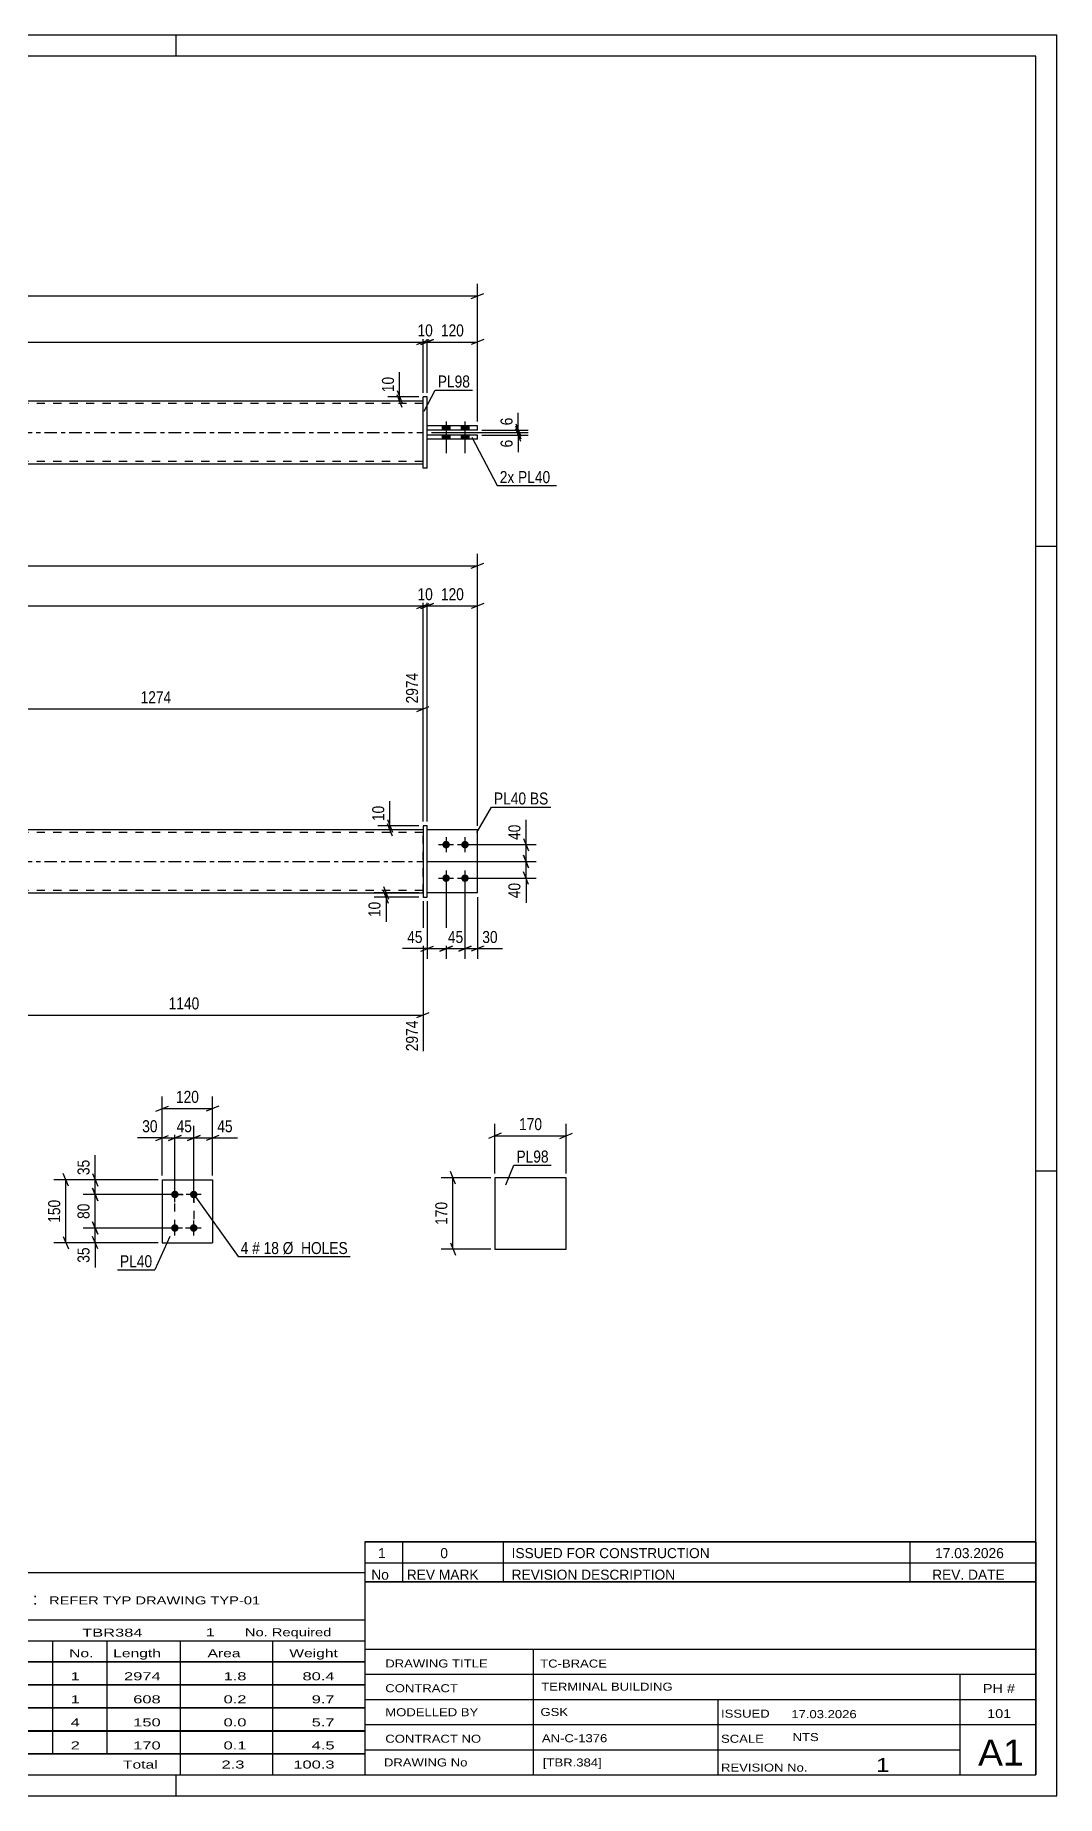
# Model space of a CAD drawing. Header units: millimetres. Extents: x 0 to 594, y 0 to 420.
# Drawn here: x 350.4 to 594, y 0 to 420 of the extents above; entities that cross this region are included whole.
import ezdxf

# ---------------------------------------------------------------- set-up
doc = ezdxf.new("R2010")
doc.units = ezdxf.units.MM
doc.linetypes.add('DXK_LINE_DOT2', pattern=[3.9198, 1.9599, -1.9599])
doc.linetypes.add('DXK_LINE_DOT3', pattern=[5.9187, 2.979, -0.9799, 0.9799, -0.9799])
doc.styles.add('Arial Narrow', font='ARIALN.TTF', dxfattribs={"height": 0.2})

# ---------------------------------------------------------------- blocks, each defined once
blk = doc.blocks.new('Unknown-580570776-1132')
at = {"color": 5, "linetype": 'Continuous'}
for p, q in [((594, 420), (0, 420)), ((384, 415), (384, 420)), ((594, 0), (594, 420)), ((589, 415), (5, 415)), ((589, 5), (589, 415)), ((594, 298), (589, 298)), ((594, 149), (589, 149)), ((5, 5), (589, 5)), ((384, 0), (384, 5)), ((0, 0), (594, 0))]:
    blk.add_line(p, q, dxfattribs=at)
blk = doc.blocks.new('Bolt-580570776-2153 - 2119')
at = {"linetype": 'Continuous'}
for points in [[(383.7, 142.55, -1), (383.7, 144.35, -1)], [(388.2, 142.55, -1), (388.2, 144.35, -1)], [(383.7, 134.55, -1), (383.7, 136.35, -1)], [(388.2, 134.55, -1), (388.2, 136.35, -1)]]:
    blk.add_hatch(color=1, dxfattribs=at).paths.add_polyline_path(points)
at = {"color": 1, "linetype": 'Continuous'}
for p, q in [((385.5, 143.45), (381.9, 143.45)), ((383.7, 141.65), (383.7, 145.25)), ((390, 143.45), (386.4, 143.45)), ((388.2, 141.65), (388.2, 145.25)), ((385.5, 135.45), (381.9, 135.45)), ((383.7, 133.65), (383.7, 137.25)), ((390, 135.45), (386.4, 135.45)), ((388.2, 133.65), (388.2, 137.25))]:
    blk.add_line(p, q, dxfattribs=at)
blk = doc.blocks.new('Part-580570776-2158 - 2119')
at = {"color": 2, "linetype": 'Continuous'}
for p, q in [((380.7, 146.95), (380.7, 131.95)), ((380.7, 146.95), (392.7, 146.95)), ((392.7, 146.95), (392.7, 131.95)), ((380.7, 131.95), (392.7, 131.95))]:
    blk.add_line(p, q, dxfattribs=at)
blk = doc.blocks.new('Bolt-580570776-1685 - 1679')
at = {"linetype": 'Continuous'}
for points in [[(448.38, 227.8, -1), (448.38, 226, -1)], [(452.88, 227.8, -1), (452.88, 226, -1)], [(448.38, 219.8, -1), (448.38, 218, -1)], [(452.88, 219.8, -1), (452.88, 218, -1)]]:
    blk.add_hatch(color=1, dxfattribs=at).paths.add_polyline_path(points)
at = {"color": 1, "linetype": 'Continuous'}
for p, q in [((446.58, 226.9), (450.18, 226.9)), ((448.38, 228.7), (448.38, 225.1)), ((451.08, 226.9), (454.68, 226.9)), ((452.88, 228.7), (452.88, 225.1)), ((446.58, 218.9), (450.18, 218.9)), ((448.38, 220.7), (448.38, 217.1)), ((451.08, 218.9), (454.68, 218.9)), ((452.88, 220.7), (452.88, 217.1))]:
    blk.add_line(p, q, dxfattribs=at)
blk = doc.blocks.new('Part-580570776-1706 - 1679')
at = {"color": 2, "linetype": 'Continuous'}
for p, q in [((443.88, 231.4), (442.88, 231.4)), ((442.88, 231.4), (442.88, 214.4)), ((443.88, 214.4), (443.88, 231.4)), ((442.88, 214.4), (443.88, 214.4))]:
    blk.add_line(p, q, dxfattribs=at)
blk = doc.blocks.new('Part-580570776-1711 - 1679')
at = {"color": 7, "linetype": 'DXK_LINE_DOT2'}
for p, q in [((455.88, 230.4), (443.88, 230.4)), ((443.88, 215.4), (443.88, 230.4)), ((455.88, 215.4), (455.88, 230.4)), ((455.88, 215.4), (443.88, 215.4))]:
    blk.add_line(p, q, dxfattribs=at)
blk = doc.blocks.new('Part-580570776-1716 - 1679')
at = {"color": 2, "linetype": 'Continuous'}
for p, q in [((455.88, 230.4), (443.88, 230.4)), ((455.88, 215.4), (455.88, 230.4)), ((455.88, 215.4), (443.88, 215.4))]:
    blk.add_line(p, q, dxfattribs=at)
at = {"color": 7, "linetype": 'DXK_LINE_DOT2'}
blk.add_line((443.88, 215.4), (443.88, 230.4), dxfattribs=at)
blk = doc.blocks.new('Part-580570776-1721 - 1679')
at = {"linetype": 'Continuous'}
blk.add_hatch(color=2, dxfattribs=at).paths.add_polyline_path([(175.45, 215.4), (174.65, 216.8), (176.25, 216.8)])
at = {"color": 2, "linetype": 'Continuous'}
for p, q in [((442.88, 230.4), (145.45, 230.4)), ((145.45, 215.4), (442.88, 215.4)), ((175.45, 215.4), (174.65, 216.8)), ((174.65, 216.8), (176.25, 216.8)), ((176.25, 216.8), (175.45, 215.4))]:
    blk.add_line(p, q, dxfattribs=at)
at = {"color": 7, "linetype": 'DXK_LINE_DOT2'}
for p, q in [((145.45, 230.4), (145.45, 215.4)), ((442.88, 229.8), (145.45, 229.8)), ((292.61, 230.4), (292.61, 229.8)), ((316.13, 230.4), (316.13, 229.8)), ((442.88, 215.4), (442.88, 230.4)), ((442.88, 216), (145.45, 216)), ((305.46, 215.4), (305.46, 216)), ((328.97, 215.4), (328.97, 216))]:
    blk.add_line(p, q, dxfattribs=at)
at = {"color": 7, "linetype": 'DXK_LINE_DOT3'}
blk.add_line((145.45, 222.9), (442.88, 222.9), dxfattribs=at)
at = {"color": 2, "linetype": 'Continuous'}
blk.add_circle((175.45, 216.3), 1, dxfattribs=at)
blk = doc.blocks.new('Part-580570776-1463 - 1369')
at = {"linetype": 'Continuous'}
blk.add_hatch(color=2, dxfattribs=at).paths.add_polyline_path([(175.45, 325.21), (174.65, 326.61), (176.25, 326.61)])
at = {"color": 2, "linetype": 'Continuous'}
for p, q in [((442.88, 332.71), (145.45, 332.71)), ((175.45, 325.21), (174.65, 326.61)), ((174.65, 326.61), (176.25, 326.61)), ((176.25, 326.61), (175.45, 325.21)), ((292.61, 325.81), (292.61, 325.91)), ((292.61, 325.91), (316.13, 325.91)), ((292.61, 324.51), (292.61, 324.61)), ((316.13, 324.51), (292.61, 324.51)), ((305.46, 325.81), (305.46, 325.91)), ((305.46, 324.51), (305.46, 324.61)), ((316.13, 325.91), (316.13, 324.51)), ((145.45, 317.71), (442.88, 317.71))]:
    blk.add_line(p, q, dxfattribs=at)
at = {"color": 7, "linetype": 'DXK_LINE_DOT2'}
for p, q in [((145.45, 332.71), (145.45, 317.71)), ((442.88, 332.11), (145.45, 332.11)), ((442.88, 317.71), (442.88, 332.71)), ((292.61, 325.91), (292.61, 324.61)), ((305.46, 325.91), (305.46, 324.61)), ((316.13, 325.91), (328.97, 325.91)), ((328.97, 324.51), (316.13, 324.51)), ((328.97, 325.91), (328.97, 324.51)), ((442.88, 318.31), (145.45, 318.31))]:
    blk.add_line(p, q, dxfattribs=at)
at = {"color": 7, "linetype": 'DXK_LINE_DOT3'}
blk.add_line((145.45, 325.21), (442.88, 325.21), dxfattribs=at)
at = {"color": 2, "linetype": 'Continuous'}
blk.add_circle((175.45, 326.11), 1, dxfattribs=at)
blk = doc.blocks.new('Bolt-580570776-1373 - 1369')
at = {"linetype": 'Continuous'}
for points in [[(449.28, 326.81), (447.48, 326.81), (447.48, 325.81), (449.28, 325.81)], [(449.28, 326.81), (447.48, 326.81), (447.48, 325.81), (449.28, 325.81)], [(449.28, 324.61), (447.48, 324.61), (447.48, 323.61), (449.28, 323.61)], [(449.28, 324.61), (447.48, 324.61), (447.48, 323.61), (449.28, 323.61)], [(453.78, 326.81), (451.98, 326.81), (451.98, 325.81), (453.78, 325.81)], [(453.78, 326.81), (451.98, 326.81), (451.98, 325.81), (453.78, 325.81)], [(453.78, 324.61), (451.98, 324.61), (451.98, 323.61), (453.78, 323.61)], [(453.78, 324.61), (451.98, 324.61), (451.98, 323.61), (453.78, 323.61)]]:
    blk.add_hatch(color=1, dxfattribs=at).paths.add_polyline_path(points)
at = {"color": 1, "linetype": 'Continuous'}
for p, q in [((448.38, 327.81), (448.38, 320.31)), ((448.38, 327.81), (448.38, 320.31)), ((452.88, 327.81), (452.88, 320.31)), ((452.88, 327.81), (452.88, 320.31)), ((447.48, 326.81), (447.48, 325.81)), ((447.48, 326.81), (447.48, 325.81)), ((447.48, 324.61), (447.48, 323.61)), ((447.48, 324.61), (447.48, 323.61)), ((449.28, 326.81), (449.28, 325.81)), ((449.28, 326.81), (449.28, 325.81)), ((449.28, 324.61), (449.28, 323.61)), ((449.28, 324.61), (449.28, 323.61)), ((451.98, 326.81), (451.98, 325.81)), ((451.98, 326.81), (451.98, 325.81)), ((451.98, 324.61), (451.98, 323.61)), ((451.98, 324.61), (451.98, 323.61)), ((453.78, 326.81), (453.78, 325.81)), ((453.78, 326.81), (453.78, 325.81)), ((453.78, 324.61), (453.78, 323.61)), ((453.78, 324.61), (453.78, 323.61))]:
    blk.add_line(p, q, dxfattribs=at)
blk = doc.blocks.new('Part-580570776-1435 - 1369')
at = {"color": 2, "linetype": 'Continuous'}
for p, q in [((443.88, 333.71), (442.88, 333.71)), ((442.88, 316.71), (442.88, 333.71)), ((443.88, 316.71), (443.88, 333.71)), ((443.88, 316.71), (442.88, 316.71))]:
    blk.add_line(p, q, dxfattribs=at)
blk = doc.blocks.new('Part-580570776-1468 - 1369')
at = {"color": 2, "linetype": 'Continuous'}
for p, q in [((455.88, 324.61), (443.88, 324.61)), ((455.88, 323.61), (443.88, 323.61)), ((455.88, 323.61), (455.88, 324.61))]:
    blk.add_line(p, q, dxfattribs=at)
at = {"color": 7, "linetype": 'DXK_LINE_DOT2'}
blk.add_line((443.88, 323.61), (443.88, 324.61), dxfattribs=at)
blk = doc.blocks.new('Part-580570776-1473 - 1369')
at = {"color": 2, "linetype": 'Continuous'}
for p, q in [((455.88, 326.81), (443.88, 326.81)), ((455.88, 325.81), (443.88, 325.81)), ((455.88, 325.81), (455.88, 326.81))]:
    blk.add_line(p, q, dxfattribs=at)
at = {"color": 7, "linetype": 'DXK_LINE_DOT2'}
blk.add_line((443.88, 325.81), (443.88, 326.81), dxfattribs=at)
blk = doc.blocks.new('Part-580570776-2338 - 2332')
at = {"color": 2, "linetype": 'Continuous'}
for p, q in [((477.02, 147.44), (460.02, 147.44)), ((460.02, 147.44), (460.02, 130.44)), ((477.02, 130.44), (477.02, 147.44)), ((460.02, 130.44), (477.02, 130.44))]:
    blk.add_line(p, q, dxfattribs=at)
blk = doc.blocks.new('Rectangle-580570776-2318 - 2119')
at = {"color": 1, "linetype": 'DXK_LINE_DOT2'}
blk.add_lwpolyline([(383.7, 143.45), (388.2, 143.45), (388.2, 135.45), (383.7, 135.45), (383.7, 143.45)], close=True, dxfattribs=at)
blk = doc.blocks.new('StraightDimension-580570776-2235 - 2119')
at = {"color": 7, "linetype": 'Continuous'}
for p, q in [((382.7, 135.45), (361.85, 135.45)), ((364.1, 136.95), (365.3, 133.95)), ((364.7, 131.95), (364.7, 135.45)), ((379.7, 131.95), (361.85, 131.95)), ((365.3, 130.45), (364.1, 133.45))]:
    blk.add_line(p, q, dxfattribs=at)
at = {"color": 0}
blk.add_wipeout([(363.95, 131.42), (359.75, 131.42), (359.75, 126.56), (363.95, 126.56)], dxfattribs=at)
at = {"color": 7, "linetype": 'Continuous'}
blk.add_line((364.7, 131.95), (364.7, 126.04), dxfattribs=at)
blk.add_line((364.7, 131.95), (364.7, 126.04), dxfattribs=at)
at = {"color": 3, "style": 'Arial Narrow'}
blk.add_text('35', height=2.863, rotation=90.0002, dxfattribs=at).set_placement((363.35, 127.16))
blk = doc.blocks.new('StraightDimension-580570776-2245 - 2119')
at = {"color": 7, "linetype": 'Continuous'}
for p, q in [((382.7, 143.45), (361.85, 143.45)), ((364.1, 144.95), (365.3, 141.95)), ((364.7, 135.45), (364.7, 143.45)), ((382.7, 135.45), (361.85, 135.45)), ((365.3, 133.95), (364.1, 136.95))]:
    blk.add_line(p, q, dxfattribs=at)
at = {"color": 0}
blk.add_wipeout([(363.95, 141.87), (359.75, 141.87), (359.75, 137.02), (363.95, 137.02)], dxfattribs=at)
at = {"color": 3, "style": 'Arial Narrow'}
blk.add_text('80', height=2.863, rotation=90.0002, dxfattribs=at).set_placement((363.35, 137.62))
blk = doc.blocks.new('StraightDimension-580570776-2277 - 2119')
at = {"color": 7, "linetype": 'Continuous'}
for p, q in [((380.7, 147.95), (380.7, 159.8)), ((383.7, 144.45), (383.7, 159.8)), ((379.2, 156.35), (382.2, 157.55)), ((380.7, 156.95), (383.7, 156.95)), ((385.2, 157.55), (382.2, 156.35))]:
    blk.add_line(p, q, dxfattribs=at)
at = {"color": 0}
blk.add_wipeout([(380.17, 157.7), (380.17, 161.9), (375.32, 161.9), (375.32, 157.7)], dxfattribs=at)
at = {"color": 7, "linetype": 'Continuous'}
blk.add_line((380.7, 156.95), (374.79, 156.95), dxfattribs=at)
blk.add_line((380.7, 156.95), (374.79, 156.95), dxfattribs=at)
at = {"color": 3, "style": 'Arial Narrow'}
blk.add_text('30', height=2.863, dxfattribs=at).set_placement((375.92, 158.3))
blk = doc.blocks.new('StraightDimension-580570776-2255 - 2119')
at = {"color": 7, "linetype": 'Continuous'}
for p, q in [((364.1, 148.45), (365.3, 145.45)), ((379.7, 146.95), (361.85, 146.95)), ((382.7, 143.45), (361.85, 143.45)), ((365.3, 141.95), (364.1, 144.95)), ((364.7, 143.45), (364.7, 146.95))]:
    blk.add_line(p, q, dxfattribs=at)
at = {"color": 0}
blk.add_wipeout([(363.95, 152.33), (359.75, 152.33), (359.75, 147.47), (363.95, 147.47)], dxfattribs=at)
at = {"color": 7, "linetype": 'Continuous'}
blk.add_line((364.7, 146.95), (364.7, 152.85), dxfattribs=at)
blk.add_line((364.7, 146.95), (364.7, 152.85), dxfattribs=at)
at = {"color": 3, "style": 'Arial Narrow'}
blk.add_text('35', height=2.863, rotation=90.0002, dxfattribs=at).set_placement((363.35, 148.07))
blk = doc.blocks.new('StraightDimension-580570776-2266 - 2119')
at = {"color": 7, "linetype": 'Continuous'}
for p, q in [((358.3, 145.45), (357.1, 148.45)), ((379.7, 146.95), (354.85, 146.95)), ((357.7, 131.95), (357.7, 146.95)), ((379.7, 131.95), (354.85, 131.95)), ((357.1, 133.45), (358.3, 130.45))]:
    blk.add_line(p, q, dxfattribs=at)
at = {"color": 0}
blk.add_wipeout([(356.95, 142.79), (352.75, 142.79), (352.75, 136.1), (356.95, 136.1)], dxfattribs=at)
at = {"color": 3, "style": 'Arial Narrow'}
blk.add_text('150', height=2.863, rotation=90.0002, dxfattribs=at).set_placement((356.35, 136.7))
blk = doc.blocks.new('StraightDimension-580570776-2287 - 2119')
at = {"color": 7, "linetype": 'Continuous'}
for p, q in [((383.7, 144.45), (383.7, 159.8)), ((388.2, 144.45), (388.2, 159.8)), ((382.2, 156.35), (385.2, 157.55)), ((383.7, 156.95), (388.2, 156.95)), ((389.7, 157.55), (386.7, 156.35))]:
    blk.add_line(p, q, dxfattribs=at)
at = {"color": 0}
blk.add_wipeout([(388.38, 157.7), (388.38, 161.9), (383.52, 161.9), (383.52, 157.7)], dxfattribs=at)
at = {"color": 3, "style": 'Arial Narrow'}
blk.add_text('45', height=2.863, dxfattribs=at).set_placement((384.12, 158.3))
blk = doc.blocks.new('StraightDimension-580570776-2297 - 2119')
at = {"color": 7, "linetype": 'Continuous'}
for p, q in [((388.2, 144.45), (388.2, 159.8)), ((392.7, 147.95), (392.7, 159.8)), ((386.7, 156.35), (389.7, 157.55)), ((388.2, 156.95), (392.7, 156.95)), ((394.2, 157.55), (391.2, 156.35))]:
    blk.add_line(p, q, dxfattribs=at)
at = {"color": 0}
blk.add_wipeout([(398.08, 157.7), (398.08, 161.9), (393.22, 161.9), (393.22, 157.7)], dxfattribs=at)
at = {"color": 7, "linetype": 'Continuous'}
blk.add_line((392.7, 156.95), (398.6, 156.95), dxfattribs=at)
blk.add_line((392.7, 156.95), (398.6, 156.95), dxfattribs=at)
at = {"color": 3, "style": 'Arial Narrow'}
blk.add_text('45', height=2.863, dxfattribs=at).set_placement((393.82, 158.3))
blk = doc.blocks.new('StraightDimension-580570776-2308 - 2119')
at = {"color": 7, "linetype": 'Continuous'}
for p, q in [((379.2, 163.35), (382.2, 164.55)), ((380.7, 147.95), (380.7, 166.8)), ((380.7, 163.95), (392.7, 163.95)), ((394.2, 164.55), (391.2, 163.35)), ((392.7, 147.95), (392.7, 166.8))]:
    blk.add_line(p, q, dxfattribs=at)
at = {"color": 0}
blk.add_wipeout([(390.04, 164.7), (390.04, 168.9), (383.36, 168.9), (383.36, 164.7)], dxfattribs=at)
at = {"color": 3, "style": 'Arial Narrow'}
blk.add_text('120', height=2.863, dxfattribs=at).set_placement((383.96, 165.3))
blk = doc.blocks.new('StraightDimension-580570776-5932 - 1679')
at = {"color": 7, "linetype": 'Continuous'}
for p, q in [((315.49, 231.4), (315.49, 267.9)), ((442.88, 232.4), (442.88, 267.9)), ((316.99, 259.89), (313.99, 258.69)), ((315.49, 259.29), (442.88, 259.29)), ((441.38, 258.69), (444.38, 259.89))]:
    blk.add_line(p, q, dxfattribs=at)
at = {"color": 0, "linetype": 'Continuous'}
blk.add_wipeout([(442.28, 268.5), (438.08, 268.5), (438.08, 259.99), (442.28, 259.99)], dxfattribs=at)
at = {"color": 0}
blk.add_wipeout([(383.44, 260.04), (383.44, 264.24), (374.93, 264.24), (374.93, 260.04)], dxfattribs=at)
at = {"color": 3, "linetype": 'Continuous', "style": 'Arial Narrow'}
blk.add_text('2974', height=2.863, rotation=90.0002, dxfattribs=at).set_placement((441.68, 260.59))
at = {"color": 3, "style": 'Arial Narrow'}
blk.add_text('1274', height=2.863, dxfattribs=at).set_placement((375.53, 260.64))
blk = doc.blocks.new('StraightDimension-580570776-4466 - 1679')
at = {"color": 7, "linetype": 'Continuous'}
for p, q in [((441.88, 231.4), (432.13, 231.4)), ((434.38, 232.9), (435.58, 229.9)), ((435.58, 228.9), (434.38, 231.9)), ((434.98, 230.4), (434.98, 231.4)), ((441.88, 230.4), (432.13, 230.4))]:
    blk.add_line(p, q, dxfattribs=at)
at = {"color": 0}
blk.add_wipeout([(434.23, 236.78), (430.03, 236.78), (430.03, 231.92), (434.23, 231.92)], dxfattribs=at)
at = {"color": 7, "linetype": 'Continuous'}
blk.add_line((434.98, 231.4), (434.98, 237.3), dxfattribs=at)
blk.add_line((434.98, 231.4), (434.98, 237.3), dxfattribs=at)
at = {"color": 3, "style": 'Arial Narrow'}
blk.add_text('10', height=2.863, rotation=90.0002, dxfattribs=at).set_placement((433.63, 232.52))
blk = doc.blocks.new('StraightDimension-580570776-6080 - 1679')
at = {"color": 7, "linetype": 'Continuous'}
for p, q in [((145.45, 232.4), (145.45, 286.71)), ((442.88, 232.4), (442.88, 286.71)), ((146.95, 284.46), (143.95, 283.26)), ((145.45, 283.86), (442.88, 283.86)), ((441.38, 283.26), (444.38, 284.46))]:
    blk.add_line(p, q, dxfattribs=at)
at = {"color": 0}
blk.add_wipeout([(298.42, 284.61), (298.42, 288.81), (289.91, 288.81), (289.91, 284.61)], dxfattribs=at)
at = {"color": 3, "style": 'Arial Narrow'}
blk.add_text('2974', height=2.863, dxfattribs=at).set_placement((290.51, 285.21))
blk = doc.blocks.new('StraightDimension-580570776-6078 - 1679')
at = {"color": 7, "linetype": 'Continuous'}
for p, q in [((443.88, 232.4), (443.88, 286.71)), ((455.88, 231.4), (455.88, 286.71)), ((442.38, 283.26), (445.38, 284.46)), ((443.88, 283.86), (455.88, 283.86)), ((457.38, 284.46), (454.38, 283.26))]:
    blk.add_line(p, q, dxfattribs=at)
at = {"color": 0}
blk.add_wipeout([(453.23, 284.61), (453.23, 288.81), (446.54, 288.81), (446.54, 284.61)], dxfattribs=at)
at = {"color": 3, "style": 'Arial Narrow'}
blk.add_text('120', height=2.863, dxfattribs=at).set_placement((447.14, 285.21))
blk = doc.blocks.new('StraightDimension-580570776-1857 - 1679')
at = {"color": 7, "linetype": 'Continuous'}
for p, q in [((328.87, 214.4), (328.87, 177.63)), ((442.88, 213.4), (442.88, 177.63)), ((330.37, 186.85), (327.37, 185.65)), ((328.87, 186.25), (442.88, 186.25)), ((441.38, 185.65), (444.38, 186.85))]:
    blk.add_line(p, q, dxfattribs=at)
at = {"color": 0}
blk.add_wipeout([(390.13, 187), (390.13, 191.2), (381.62, 191.2), (381.62, 187)], dxfattribs=at)
at = {"color": 0, "linetype": 'Continuous'}
blk.add_wipeout([(442.28, 185.55), (438.08, 185.55), (438.08, 177.03), (442.28, 177.03)], dxfattribs=at)
at = {"color": 3, "style": 'Arial Narrow'}
blk.add_text('1140', height=2.863, dxfattribs=at).set_placement((382.22, 187.6))
at = {"color": 3, "linetype": 'Continuous', "style": 'Arial Narrow'}
blk.add_text('2974', height=2.863, rotation=90.0002, dxfattribs=at).set_placement((441.68, 177.63))
blk = doc.blocks.new('StraightDimension-580570776-6079 - 1679')
at = {"color": 7, "linetype": 'Continuous'}
for p, q in [((442.88, 232.4), (442.88, 286.71)), ((443.88, 232.4), (443.88, 286.71)), ((441.38, 283.26), (444.38, 284.46)), ((445.38, 284.46), (442.38, 283.26)), ((442.88, 283.86), (443.88, 283.86))]:
    blk.add_line(p, q, dxfattribs=at)
at = {"color": 0}
blk.add_wipeout([(445.81, 284.61), (445.81, 288.81), (440.96, 288.81), (440.96, 284.61)], dxfattribs=at)
at = {"color": 3, "style": 'Arial Narrow'}
blk.add_text('10', height=2.863, dxfattribs=at).set_placement((441.56, 285.21))
blk = doc.blocks.new('StraightDimension-580570776-1903 - 1679')
at = {"color": 7, "linetype": 'Continuous'}
for p, q in [((441.88, 215.4), (431.23, 215.4)), ((441.88, 214.4), (431.23, 214.4)), ((433.48, 216.9), (434.68, 213.9)), ((434.68, 212.9), (433.48, 215.9)), ((434.08, 214.4), (434.08, 215.4))]:
    blk.add_line(p, q, dxfattribs=at)
at = {"color": 0}
blk.add_wipeout([(433.33, 213.87), (429.13, 213.87), (429.13, 209.02), (433.33, 209.02)], dxfattribs=at)
at = {"color": 7, "linetype": 'Continuous'}
blk.add_line((434.08, 214.4), (434.08, 208.49), dxfattribs=at)
blk.add_line((434.08, 214.4), (434.08, 208.49), dxfattribs=at)
at = {"color": 3, "style": 'Arial Narrow'}
blk.add_text('10', height=2.863, rotation=90.0002, dxfattribs=at).set_placement((432.73, 209.62))
blk = doc.blocks.new('StraightDimension-580570776-1912 - 1679')
at = {"color": 7, "linetype": 'Continuous'}
for p, q in [((448.38, 217.9), (448.38, 199.69)), ((443.88, 213.4), (443.88, 199.69)), ((442.38, 201.49), (445.38, 202.69)), ((443.88, 202.09), (448.38, 202.09)), ((449.88, 202.69), (446.88, 201.49))]:
    blk.add_line(p, q, dxfattribs=at)
at = {"color": 0}
blk.add_wipeout([(443.36, 202.84), (443.36, 207.04), (438.5, 207.04), (438.5, 202.84)], dxfattribs=at)
at = {"color": 7, "linetype": 'Continuous'}
blk.add_line((443.88, 202.09), (437.98, 202.09), dxfattribs=at)
blk.add_line((443.88, 202.09), (437.98, 202.09), dxfattribs=at)
at = {"color": 3, "style": 'Arial Narrow'}
blk.add_text('45', height=2.863, dxfattribs=at).set_placement((439.1, 203.44))
blk = doc.blocks.new('StraightDimension-580570776-1922 - 1679')
at = {"color": 7, "linetype": 'Continuous'}
for p, q in [((448.38, 217.9), (448.38, 199.69)), ((452.88, 217.9), (452.88, 199.69)), ((446.88, 201.49), (449.88, 202.69)), ((448.38, 202.09), (452.88, 202.09)), ((454.38, 202.69), (451.38, 201.49))]:
    blk.add_line(p, q, dxfattribs=at)
at = {"color": 0}
blk.add_wipeout([(453.06, 202.84), (453.06, 207.04), (448.21, 207.04), (448.21, 202.84)], dxfattribs=at)
at = {"color": 3, "style": 'Arial Narrow'}
blk.add_text('45', height=2.863, dxfattribs=at).set_placement((448.81, 203.44))
blk = doc.blocks.new('StraightDimension-580570776-1932 - 1679')
at = {"color": 7, "linetype": 'Continuous'}
for p, q in [((452.88, 217.9), (452.88, 199.69)), ((455.88, 214.4), (455.88, 199.69)), ((451.38, 201.49), (454.38, 202.69)), ((452.88, 202.09), (455.88, 202.09)), ((457.38, 202.69), (454.38, 201.49))]:
    blk.add_line(p, q, dxfattribs=at)
at = {"color": 0}
blk.add_wipeout([(461.26, 202.84), (461.26, 207.04), (456.41, 207.04), (456.41, 202.84)], dxfattribs=at)
at = {"color": 7, "linetype": 'Continuous'}
blk.add_line((455.88, 202.09), (461.79, 202.09), dxfattribs=at)
blk.add_line((455.88, 202.09), (461.79, 202.09), dxfattribs=at)
at = {"color": 3, "style": 'Arial Narrow'}
blk.add_text('30', height=2.863, dxfattribs=at).set_placement((457.01, 203.44))
blk = doc.blocks.new('StraightDimension-580570776-4414 - 1679')
at = {"color": 7, "linetype": 'Continuous'}
for p, q in [((453.88, 226.9), (469.84, 226.9)), ((466.84, 228.4), (468.04, 225.4)), ((467.44, 222.9), (467.44, 226.9)), ((443.88, 222.9), (469.84, 222.9)), ((468.04, 221.4), (466.84, 224.4))]:
    blk.add_line(p, q, dxfattribs=at)
at = {"color": 0}
blk.add_wipeout([(466.69, 232.28), (462.49, 232.28), (462.49, 227.42), (466.69, 227.42)], dxfattribs=at)
at = {"color": 7, "linetype": 'Continuous'}
blk.add_line((467.44, 226.9), (467.44, 232.8), dxfattribs=at)
blk.add_line((467.44, 226.9), (467.44, 232.8), dxfattribs=at)
at = {"color": 3, "style": 'Arial Narrow'}
blk.add_text('40', height=2.863, rotation=90.0002, dxfattribs=at).set_placement((466.09, 228.02))
blk = doc.blocks.new('StraightDimension-580570776-4415 - 1679')
at = {"color": 7, "linetype": 'Continuous'}
for p, q in [((443.88, 222.9), (469.84, 222.9)), ((466.84, 224.4), (468.04, 221.4)), ((467.44, 218.9), (467.44, 222.9)), ((453.88, 218.9), (469.84, 218.9)), ((468.04, 217.4), (466.84, 220.4))]:
    blk.add_line(p, q, dxfattribs=at)
at = {"color": 0}
blk.add_wipeout([(466.69, 218.37), (462.49, 218.37), (462.49, 213.52), (466.69, 213.52)], dxfattribs=at)
at = {"color": 7, "linetype": 'Continuous'}
blk.add_line((467.44, 218.9), (467.44, 212.99), dxfattribs=at)
blk.add_line((467.44, 218.9), (467.44, 212.99), dxfattribs=at)
at = {"color": 3, "style": 'Arial Narrow'}
blk.add_text('40', height=2.863, rotation=90.0002, dxfattribs=at).set_placement((466.09, 214.12))
blk = doc.blocks.new('StraightDimension-580570776-5714 - 1679')
at = {"color": 7, "linetype": 'Continuous'}
for p, q in [((133.95, 294.05), (130.95, 292.85)), ((132.45, 231.4), (132.45, 296.3)), ((454.38, 292.85), (457.38, 294.05)), ((455.88, 231.4), (455.88, 296.3)), ((132.45, 293.45), (455.88, 293.45))]:
    blk.add_line(p, q, dxfattribs=at)
at = {"color": 0}
blk.add_wipeout([(298.42, 294.2), (298.42, 298.4), (289.91, 298.4), (289.91, 294.2)], dxfattribs=at)
at = {"color": 3, "style": 'Arial Narrow'}
blk.add_text('3234', height=2.863, dxfattribs=at).set_placement((290.51, 294.8))
blk = doc.blocks.new('StraightDimension-580570776-1602 - 1369')
at = {"color": 7, "linetype": 'Continuous'}
for p, q in [((443.88, 334.71), (443.88, 349.65)), ((455.88, 327.81), (455.88, 349.65)), ((442.38, 346.2), (445.38, 347.4)), ((443.88, 346.8), (455.88, 346.8)), ((457.38, 347.4), (454.38, 346.2))]:
    blk.add_line(p, q, dxfattribs=at)
at = {"color": 0}
blk.add_wipeout([(453.23, 347.55), (453.23, 351.75), (446.54, 351.75), (446.54, 347.55)], dxfattribs=at)
at = {"color": 3, "style": 'Arial Narrow'}
blk.add_text('120', height=2.863, dxfattribs=at).set_placement((447.14, 348.15))
blk = doc.blocks.new('StraightDimension-580570776-1582 - 1369')
at = {"color": 7, "linetype": 'Continuous'}
for p, q in [((145.45, 334.71), (145.45, 349.65)), ((442.88, 334.71), (442.88, 349.65)), ((146.95, 347.4), (143.95, 346.2)), ((145.45, 346.8), (442.88, 346.8)), ((441.38, 346.2), (444.38, 347.4))]:
    blk.add_line(p, q, dxfattribs=at)
at = {"color": 0}
blk.add_wipeout([(298.42, 347.55), (298.42, 351.75), (289.91, 351.75), (289.91, 347.55)], dxfattribs=at)
at = {"color": 3, "style": 'Arial Narrow'}
blk.add_text('2974', height=2.863, dxfattribs=at).set_placement((290.51, 348.15))
blk = doc.blocks.new('StraightDimension-580570776-1613 - 1369')
at = {"color": 7, "linetype": 'Continuous'}
for p, q in [((441.88, 333.71), (434.45, 333.71)), ((441.88, 332.71), (434.45, 332.71)), ((436.7, 335.21), (437.9, 332.21)), ((437.9, 331.21), (436.7, 334.21)), ((437.3, 332.71), (437.3, 333.71))]:
    blk.add_line(p, q, dxfattribs=at)
at = {"color": 0}
blk.add_wipeout([(436.55, 339.09), (432.35, 339.09), (432.35, 334.24), (436.55, 334.24)], dxfattribs=at)
at = {"color": 7, "linetype": 'Continuous'}
blk.add_line((437.3, 333.71), (437.3, 339.62), dxfattribs=at)
blk.add_line((437.3, 333.71), (437.3, 339.62), dxfattribs=at)
at = {"color": 3, "style": 'Arial Narrow'}
blk.add_text('10', height=2.863, rotation=90.0002, dxfattribs=at).set_placement((435.95, 334.84))
blk = doc.blocks.new('StraightDimension-580570776-1624 - 1369')
at = {"color": 7, "linetype": 'Continuous'}
for p, q in [((444.88, 325.21), (467.98, 325.21)), ((456.88, 325.81), (467.98, 325.81)), ((464.98, 327.31), (466.18, 324.31)), ((466.18, 323.71), (464.98, 326.71)), ((465.58, 325.21), (465.58, 325.81))]:
    blk.add_line(p, q, dxfattribs=at)
at = {"color": 0}
blk.add_wipeout([(464.83, 329.36), (460.63, 329.36), (460.63, 326.34), (464.83, 326.34)], dxfattribs=at)
at = {"color": 7, "linetype": 'Continuous'}
blk.add_line((465.58, 325.81), (465.58, 329.89), dxfattribs=at)
blk.add_line((465.58, 325.81), (465.58, 329.89), dxfattribs=at)
at = {"color": 3, "style": 'Arial Narrow'}
blk.add_text('6', height=2.86, rotation=90.0002, dxfattribs=at).set_placement((464.23, 326.94))
blk = doc.blocks.new('StraightDimension-580570776-1551 - 1369')
at = {"color": 7, "linetype": 'Continuous'}
for p, q in [((133.95, 358.41), (130.95, 357.21)), ((132.45, 327.81), (132.45, 360.66)), ((132.45, 357.81), (455.88, 357.81)), ((454.38, 357.21), (457.38, 358.41)), ((455.88, 327.81), (455.88, 360.66))]:
    blk.add_line(p, q, dxfattribs=at)
at = {"color": 0}
blk.add_wipeout([(298.42, 358.56), (298.42, 362.76), (289.91, 362.76), (289.91, 358.56)], dxfattribs=at)
at = {"color": 3, "style": 'Arial Narrow'}
blk.add_text('3234', height=2.863, dxfattribs=at).set_placement((290.51, 359.16))
blk = doc.blocks.new('StraightDimension-580570776-1592 - 1369')
at = {"color": 7, "linetype": 'Continuous'}
for p, q in [((442.88, 334.71), (442.88, 349.65)), ((443.88, 334.71), (443.88, 349.65)), ((441.38, 346.2), (444.38, 347.4)), ((445.38, 347.4), (442.38, 346.2)), ((442.88, 346.8), (443.88, 346.8))]:
    blk.add_line(p, q, dxfattribs=at)
at = {"color": 0}
blk.add_wipeout([(445.81, 347.55), (445.81, 351.75), (440.96, 351.75), (440.96, 347.55)], dxfattribs=at)
at = {"color": 3, "style": 'Arial Narrow'}
blk.add_text('10', height=2.863, dxfattribs=at).set_placement((441.56, 348.15))
blk = doc.blocks.new('StraightDimension-580570776-1633 - 1369')
at = {"color": 7, "linetype": 'Continuous'}
for p, q in [((444.88, 325.21), (467.98, 325.21)), ((456.88, 324.61), (467.98, 324.61)), ((464.98, 326.71), (466.18, 323.71)), ((466.18, 323.11), (464.98, 326.11)), ((465.58, 324.61), (465.58, 325.21))]:
    blk.add_line(p, q, dxfattribs=at)
at = {"color": 0}
blk.add_wipeout([(464.83, 324.09), (460.63, 324.09), (460.63, 321.06), (464.83, 321.06)], dxfattribs=at)
at = {"color": 7, "linetype": 'Continuous'}
blk.add_line((465.58, 324.61), (465.58, 320.53), dxfattribs=at)
blk.add_line((465.58, 324.61), (465.58, 320.53), dxfattribs=at)
at = {"color": 3, "style": 'Arial Narrow'}
blk.add_text('6', height=2.86, rotation=90.0002, dxfattribs=at).set_placement((464.23, 321.66))
blk = doc.blocks.new('StraightDimension-580570776-2340 - 2332')
at = {"color": 7, "linetype": 'Continuous'}
for p, q in [((460.02, 148.44), (460.02, 160.29)), ((477.02, 148.44), (477.02, 160.29)), ((461.52, 158.04), (458.52, 156.84)), ((460.02, 157.44), (477.02, 157.44)), ((475.52, 156.84), (478.52, 158.04))]:
    blk.add_line(p, q, dxfattribs=at)
at = {"color": 0}
blk.add_wipeout([(471.86, 158.19), (471.86, 162.39), (465.18, 162.39), (465.18, 158.19)], dxfattribs=at)
at = {"color": 3, "style": 'Arial Narrow'}
blk.add_text('170', height=2.863, dxfattribs=at).set_placement((465.78, 158.79))
blk = doc.blocks.new('StraightDimension-580570776-2351 - 2332')
at = {"color": 7, "linetype": 'Continuous'}
for p, q in [((459.02, 147.44), (447.17, 147.44)), ((450.62, 145.94), (449.42, 148.94)), ((450.02, 130.44), (450.02, 147.44)), ((459.02, 130.44), (447.17, 130.44)), ((449.42, 131.94), (450.62, 128.94))]:
    blk.add_line(p, q, dxfattribs=at)
at = {"color": 0}
blk.add_wipeout([(449.27, 142.28), (445.07, 142.28), (445.07, 135.6), (449.27, 135.6)], dxfattribs=at)
at = {"color": 3, "style": 'Arial Narrow'}
blk.add_text('170', height=2.863, rotation=90.0002, dxfattribs=at).set_placement((448.67, 136.2))
blk = doc.blocks.new('Unknown-580570776-6233')
at = {"color": 7, "linetype": 'Continuous'}
for p, q in [((429, 51.05), (429, 5)), ((429, 51.05), (589, 51.05)), ((589, 51), (589, 5)), ((429, 35), (589, 35)), ((469.14, 35), (469.14, 5)), ((429, 29), (589, 29)), ((571, 5.05), (571, 29.05)), ((429, 23), (589, 23)), ((513.14, 23), (513.14, 5)), ((429, 17), (589, 17)), ((429, 11), (571, 11)), ((429, 5), (589, 5))]:
    blk.add_line(p, q, dxfattribs=at)
at = {"color": 7, "style": 'Arial Narrow'}
for s, height, width, p in [('DRAWING TITLE', 1.9089, 1.425378, (433.88, 30.61)), ('TC-BRACE', 1.909, 1.425378, (470.81, 30.59)), ('CONTRACT', 1.909, 1.425378, (433.88, 24.71)), ('TERMINAL BUILDING', 1.9089, 1.425378, (471.06, 25.07)), ('MODELLED BY', 1.9089, 1.425378, (433.88, 18.98)), ('GSK', 1.909, 1.425378, (470.88, 19.04)), ('ISSUED', 1.909, 1.425378, (513.94, 18.64)), ('17.03.2026', 1.909, 1.425378, (530.69, 18.52)), ('CONTRACT NO', 1.9089, 1.425378, (433.88, 12.66)), ('AN-C-1376', 1.909, 1.425378, (471.23, 12.78)), ('SCALE', 1.909, 1.425378, (513.94, 12.65)), ('A1', 6.204, 1.25, (575.24, 7.2)), ('DRAWING No', 1.909, 1.425378, (433.56, 7)), ('[TBR.384]', 1.909, 1.425378, (471.46, 6.99)), ('1', 3.34, 1.5, (550.91, 5.68)), ('REVISION No.', 1.9089, 1.425378, (513.94, 5.77))]:
    blk.add_text(s, height=height, dxfattribs=dict(at, width=width)).set_placement(p)
at = {"color": 7, "linetype": 'Continuous', "style": 'Arial Narrow'}
for s, height, width, p in [('PH #', 2.1, 1.42538, (576.4, 24.55)), ('101', 2.1, 1.42538, (577.41, 18.55)), ('NTS', 1.909, 1.425378, (531, 13.05))]:
    blk.add_text(s, height=height, dxfattribs=dict(at, width=width)).set_placement(p)
blk = doc.blocks.new('Unknown-580570776-6234')
at = {"color": 7, "linetype": 'Continuous'}
for p, q in [((429, 60.55), (589, 60.55)), ((589, 60.55), (429, 60.55)), ((429, 60.55), (429, 55.55)), ((438, 60.55), (438, 55.55)), ((462, 60.55), (462, 55.55)), ((559, 60.55), (559, 55.55)), ((589, 60.55), (589, 55.55)), ((429, 55.55), (589, 55.55)), ((429, 55.55), (429, 51.05)), ((429, 55.55), (589, 55.55)), ((438, 55.55), (438, 51.05)), ((462, 55.55), (462, 51.05)), ((559, 55.55), (559, 51.05)), ((589, 55.55), (589, 51.05)), ((589, 51.05), (429, 51.05))]:
    blk.add_line(p, q, dxfattribs=at)
at = {"color": 7, "linetype": 'Continuous', "style": 'Arial Narrow'}
for s, height, width, p in [('1', 2.39, 1.196471, (432.16, 56.7)), ('0', 2.39, 1.196471, (447, 56.7)), ('ISSUED FOR CONSTRUCTION', 2.3861, 1.196471, (464, 56.7)), ('17.03.2026', 2.386, 1.196471, (565, 56.7)), ('No', 2.386, 1.2, (430.54, 51.55)), ('REV MARK', 2.386, 1.2, (439, 51.55)), ('REVISION DESCRIPTION', 2.3861, 1.2, (464, 51.55)), ('REV. DATE', 2.386, 1.2, (564.28, 51.55))]:
    blk.add_text(s, height=height, dxfattribs=dict(at, width=width)).set_placement(p)
blk = doc.blocks.new('Unknown-580570776-6235')
at = {"color": 7, "linetype": 'Continuous'}
for p, q in [((269, 53.25), (429, 53.25)), ((269, 42), (269, 53.25)), ((429, 53.25), (429, 42)), ((269, 42), (429, 42)), ((269, 42), (269, 37)), ((429, 42), (429, 37)), ((269, 37), (429, 37)), ((269, 37), (269, 32)), ((293, 37), (293, 32)), ((328.5, 37), (328.5, 32)), ((354.5, 37), (354.5, 32)), ((367.5, 37), (367.5, 32)), ((385, 37), (385, 32)), ((407, 37), (407, 32)), ((429, 37), (429, 32)), ((269, 32), (429, 32)), ((269, 31.95), (269, 26.55)), ((269, 31.95), (429, 31.95)), ((293, 32), (293, 26.5)), ((328.5, 32), (328.5, 26.5)), ((354.5, 32), (354.5, 26.5)), ((367.5, 32), (367.5, 26.5)), ((385, 32), (385, 26.5)), ((407, 32), (407, 26.5)), ((429, 31.95), (429, 26.55)), ((269, 26.55), (429, 26.55)), ((269, 26.45), (269, 21.05)), ((269, 26.45), (429, 26.45)), ((293, 26.5), (293, 21)), ((328.5, 26.5), (328.5, 21)), ((354.5, 26.5), (354.5, 21)), ((367.5, 26.5), (367.5, 21)), ((385, 26.5), (385, 21)), ((407, 26.5), (407, 21)), ((429, 26.45), (429, 21.05)), ((269, 21.05), (429, 21.05)), ((293, 21), (293, 15.5)), ((328.5, 21), (328.5, 15.5)), ((354.5, 21), (354.5, 15.5)), ((367.5, 21), (367.5, 15.5)), ((385, 21), (385, 15.5)), ((407, 21), (407, 15.5)), ((269, 20.95), (269, 15.55)), ((269, 20.95), (429, 20.95)), ((429, 20.95), (429, 15.55)), ((269, 15.55), (429, 15.55)), ((269, 15.45), (269, 10.05)), ((269, 15.45), (429, 15.45)), ((293, 15.5), (293, 10)), ((328.5, 15.5), (328.5, 10)), ((354.5, 15.5), (354.5, 10)), ((367.5, 15.5), (367.5, 10)), ((385, 15.5), (385, 10)), ((407, 15.5), (407, 10)), ((429, 15.45), (429, 10.05)), ((269, 10.05), (429, 10.05)), ((269, 10), (429, 10)), ((269, 10), (269, 5)), ((385, 10), (385, 5)), ((407, 10), (407, 5)), ((429, 10), (429, 5)), ((269, 5), (429, 5))]:
    blk.add_line(p, q, dxfattribs=at)
at = {"color": 7, "style": 'Arial Narrow'}
for s, height, width, p in [('GENERAL NOTES & WELD DETAILS :', 2.8633, 1.4, (270.15, 45.56)), ('REFER TYP DRAWING TYP-01', 1.9089, 1.6, (353.7, 45.66)), ("MATERIAL LIST FOR ASSEMBLY MK'D", 1.9089, 1.6, (270.15, 38.06)), ('TBR384', 1.909, 1.794707, (361.59, 37.97)), ('1', 1.91, 1.794707, (391.08, 38.06)), ('No. Required', 1.9089, 1.6, (400.41, 38.06)), ('Mark', 1.909, 1.7, (270.34, 33)), ('Profile', 1.909, 1.7, (303.41, 33)), ('Material', 1.909, 1.7, (333.54, 33.06)), ('No.', 1.909, 1.7, (358.5, 33.06)), ('Length', 1.909, 1.7, (369, 33.06)), ('Area', 1.909, 1.7, (391.5, 33.06)), ('Weight', 1.909, 1.7, (411, 33.06))]:
    blk.add_text(s, height=height, dxfattribs=dict(at, width=width)).set_placement(p)
at = {"color": 7, "linetype": 'Continuous', "style": 'Arial Narrow'}
for s, height, width, p in [('TBR384', 1.909, 1.794707, (270.5, 27.56)), ('SHS150*6', 1.909, 1.794707, (295, 27.56)), ('E350', 1.909, 1.794707, (334.74, 27.56)), ('1', 1.91, 1.794707, (358.86, 27.56)), ('2974', 1.909, 1.794707, (371.58, 27.56)), ('1.8', 1.909, 1.794707, (395.32, 27.56)), ('80.4', 1.909, 1.794707, (414.14, 27.56)), ('PL179', 1.909, 1.794707, (270.5, 22.06)), ('PL12*170', 1.909, 1.794707, (295, 22.06)), ('E350', 1.909, 1.794707, (334.74, 22.06)), ('1', 1.91, 1.794707, (358.86, 22.06)), ('608', 1.909, 1.794707, (373.77, 22.06)), ('0.2', 1.909, 1.794707, (395.32, 22.06)), ('9.7', 1.909, 1.794707, (416.33, 22.06)), ('PL40', 1.909, 1.794707, (270.5, 16.56)), ('PL10*120', 1.909, 1.794707, (295, 16.56)), ('E350', 1.909, 1.794707, (334.74, 16.56)), ('4', 1.91, 1.794707, (358.86, 16.56)), ('150', 1.909, 1.794707, (373.77, 16.56)), ('0.0', 1.909, 1.794707, (395.32, 16.56)), ('5.7', 1.909, 1.794707, (416.33, 16.56)), ('PL98', 1.909, 1.794707, (270.5, 11.06)), ('PL10*170', 1.909, 1.794707, (295, 11.06)), ('E350', 1.909, 1.794707, (334.74, 11.06)), ('2', 1.91, 1.794707, (358.86, 11.06)), ('170', 1.909, 1.794707, (373.77, 11.06)), ('0.1', 1.909, 1.794707, (395.32, 11.06)), ('4.5', 1.909, 1.794707, (416.33, 11.06)), ('Total', 1.909, 1.7, (371.33, 6.5)), ('2.3', 1.909, 1.794707, (394.83, 6.5)), ('100.3', 1.909, 1.794707, (411.96, 6.5))]:
    blk.add_text(s, height=height, dxfattribs=dict(at, width=width)).set_placement(p)
blk = doc.blocks.new('Mark-580570776-2149 - 2119')
at = {"color": 0}
blk.add_wipeout([(401.23, 129.24), (401.23, 132.24), (399.4, 132.24), (399.4, 129.24)], dxfattribs=at)
blk.add_wipeout([(401.23, 129.24), (401.23, 132.24), (399.4, 132.24), (399.4, 129.24)], dxfattribs=at)
at = {"color": 7, "linetype": 'Continuous'}
blk.add_line((388.2, 143.45), (398.8, 128.64), dxfattribs=at)
at = {"color": 0}
blk.add_wipeout([(403.96, 129.24), (403.96, 132.24), (402.13, 132.24), (402.13, 129.24)], dxfattribs=at)
blk.add_wipeout([(403.96, 129.24), (403.96, 132.24), (402.13, 132.24), (402.13, 129.24)], dxfattribs=at)
at = {"color": 3, "style": 'Arial Narrow'}
blk.add_text('4', height=2.86, dxfattribs=at).set_placement((399.4, 129.24))
at = {"color": 0}
blk.add_wipeout([(408.52, 129.24), (408.52, 132.24), (404.86, 132.24), (404.86, 129.24)], dxfattribs=at)
blk.add_wipeout([(408.52, 129.24), (408.52, 132.24), (404.86, 132.24), (404.86, 129.24)], dxfattribs=at)
at = {"color": 3, "style": 'Arial Narrow'}
blk.add_text('#', height=2.86, dxfattribs=at).set_placement((402.13, 129.24))
at = {"color": 0}
blk.add_wipeout([(424.94, 129.24), (424.94, 132.24), (409.42, 132.24), (409.42, 129.24)], dxfattribs=at)
blk.add_wipeout([(424.94, 129.24), (424.94, 132.24), (409.42, 132.24), (409.42, 129.24)], dxfattribs=at)
at = {"color": 7, "linetype": 'Continuous'}
blk.add_line((398.8, 128.64), (425.54, 128.64), dxfattribs=at)
at = {"color": 3, "style": 'Arial Narrow'}
for s, p in [('18', (404.86, 129.24)), ('Ø  HOLES', (409.42, 129.24))]:
    blk.add_text(s, height=2.863, dxfattribs=at).set_placement(p)
blk = doc.blocks.new('Mark-580570776-2154 - 2119')
at = {"color": 0}
blk.add_wipeout([(378.29, 126.09), (378.29, 129.09), (370.61, 129.09), (370.61, 126.09)], dxfattribs=at)
blk.add_wipeout([(378.29, 126.09), (378.29, 129.09), (370.61, 129.09), (370.61, 126.09)], dxfattribs=at)
at = {"color": 30, "linetype": 'Continuous'}
for p in [(382.54, 133.45), (370.01, 125.49)]:
    blk.add_line(p, (378.89, 125.49), dxfattribs=at)
at = {"color": 3, "style": 'Arial Narrow'}
blk.add_text('PL40', height=2.863, dxfattribs=at).set_placement((370.61, 126.09))
blk = doc.blocks.new('MarkSet-580570776-2047 - 1679')
at = {"color": 0}
blk.add_wipeout([(467.46, 236.48), (467.46, 239.48), (459.79, 239.48), (459.79, 236.48)], dxfattribs=at)
blk.add_wipeout([(467.46, 236.48), (467.46, 239.48), (459.79, 239.48), (459.79, 236.48)], dxfattribs=at)
at = {"color": 30, "linetype": 'Continuous'}
blk.add_line((455.69, 229.82), (459.19, 235.88), dxfattribs=at)
at = {"color": 0}
blk.add_wipeout([(472.75, 236.48), (472.75, 239.48), (468.36, 239.48), (468.36, 236.48)], dxfattribs=at)
blk.add_wipeout([(472.75, 236.48), (472.75, 239.48), (468.36, 239.48), (468.36, 236.48)], dxfattribs=at)
at = {"color": 30, "linetype": 'Continuous'}
blk.add_line((459.19, 235.88), (473.35, 235.88), dxfattribs=at)
at = {"color": 3, "style": 'Arial Narrow'}
for s, p in [('PL40', (459.79, 236.48)), ('BS', (468.36, 236.48))]:
    blk.add_text(s, height=2.863, dxfattribs=at).set_placement(p)
blk = doc.blocks.new('Mark-580570776-1431 - 1369')
at = {"color": 0}
blk.add_wipeout([(454.08, 335.96), (454.08, 338.96), (446.4, 338.96), (446.4, 335.96)], dxfattribs=at)
blk.add_wipeout([(454.08, 335.96), (454.08, 338.96), (446.4, 338.96), (446.4, 335.96)], dxfattribs=at)
at = {"color": 30, "linetype": 'Continuous'}
for p, q in [((443.11, 330.28), (445.8, 335.36)), ((445.8, 335.36), (454.68, 335.36))]:
    blk.add_line(p, q, dxfattribs=at)
at = {"color": 3, "style": 'Arial Narrow'}
blk.add_text('PL98', height=2.863, dxfattribs=at).set_placement((446.4, 335.96))
blk = doc.blocks.new('MarkSet-580570776-1670 - 1369')
at = {"color": 0}
blk.add_wipeout([(464.64, 313.16), (464.64, 316.16), (461.17, 316.16), (461.17, 313.16)], dxfattribs=at)
blk.add_wipeout([(464.64, 313.16), (464.64, 316.16), (461.17, 316.16), (461.17, 313.16)], dxfattribs=at)
at = {"color": 30, "linetype": 'Continuous'}
blk.add_line((454.54, 324.13), (460.57, 312.56), dxfattribs=at)
at = {"color": 0}
blk.add_wipeout([(473.22, 313.16), (473.22, 316.16), (465.54, 316.16), (465.54, 313.16)], dxfattribs=at)
blk.add_wipeout([(473.22, 313.16), (473.22, 316.16), (465.54, 316.16), (465.54, 313.16)], dxfattribs=at)
at = {"color": 30, "linetype": 'Continuous'}
blk.add_line((460.57, 312.56), (474.72, 312.56), dxfattribs=at)
at = {"color": 3, "style": 'Arial Narrow'}
for s, p in [('2x', (461.17, 313.16)), ('PL40', (465.54, 313.16))]:
    blk.add_text(s, height=2.863, dxfattribs=at).set_placement(p)
blk = doc.blocks.new('Mark-580570776-2334 - 2332')
at = {"color": 0}
blk.add_wipeout([(472.83, 151.06), (472.83, 154.06), (465.16, 154.06), (465.16, 151.06)], dxfattribs=at)
blk.add_wipeout([(472.83, 151.06), (472.83, 154.06), (465.16, 154.06), (465.16, 151.06)], dxfattribs=at)
at = {"color": 30, "linetype": 'Continuous'}
for p, q in [((462.59, 145.78), (464.56, 150.46)), ((464.56, 150.46), (473.43, 150.46))]:
    blk.add_line(p, q, dxfattribs=at)
at = {"color": 3, "style": 'Arial Narrow'}
blk.add_text('PL98', height=2.863, dxfattribs=at).set_placement((465.16, 151.06))

msp = doc.modelspace()

# ---------------------------------------------------------------- block references
for name in ['Unknown-580570776-1132', 'Part-580570776-1463 - 1369', 'Part-580570776-1435 - 1369', 'Bolt-580570776-1373 - 1369', 'Part-580570776-1473 - 1369', 'Part-580570776-1468 - 1369', 'Part-580570776-1706 - 1679', 'Part-580570776-1721 - 1679', 'Part-580570776-1711 - 1679', 'Part-580570776-1716 - 1679', 'Bolt-580570776-1685 - 1679', 'Part-580570776-2338 - 2332', 'Part-580570776-2158 - 2119', 'Bolt-580570776-2153 - 2119', 'Rectangle-580570776-2318 - 2119', 'Unknown-580570776-6234', 'Unknown-580570776-6235', 'Unknown-580570776-6233']:
    msp.add_blockref(name, (0, 0))

# ---------------------------------------------------------------- next in the draw order: block references
for name in ['StraightDimension-580570776-1602 - 1369', 'StraightDimension-580570776-5932 - 1679', 'StraightDimension-580570776-1857 - 1679', 'StraightDimension-580570776-2340 - 2332', 'StraightDimension-580570776-2235 - 2119']:
    msp.add_blockref(name, (0, 0))

# ---------------------------------------------------------------- next in the draw order: block references
for name in ['StraightDimension-580570776-1582 - 1369', 'StraightDimension-580570776-1624 - 1369', 'StraightDimension-580570776-4466 - 1679', 'StraightDimension-580570776-1903 - 1679', 'Mark-580570776-2334 - 2332', 'StraightDimension-580570776-2351 - 2332', 'StraightDimension-580570776-2245 - 2119']:
    msp.add_blockref(name, (0, 0))

# ---------------------------------------------------------------- next in the draw order: block references
for name in ['StraightDimension-580570776-1613 - 1369', 'StraightDimension-580570776-6080 - 1679', 'StraightDimension-580570776-1912 - 1679', 'StraightDimension-580570776-2277 - 2119']:
    msp.add_blockref(name, (0, 0))

# ---------------------------------------------------------------- next in the draw order: block references
for name in ['StraightDimension-580570776-1551 - 1369', 'StraightDimension-580570776-6078 - 1679', 'StraightDimension-580570776-1922 - 1679', 'StraightDimension-580570776-2255 - 2119']:
    msp.add_blockref(name, (0, 0))

# ---------------------------------------------------------------- next in the draw order: block references
for name in ['StraightDimension-580570776-1592 - 1369', 'StraightDimension-580570776-1633 - 1369', 'StraightDimension-580570776-6079 - 1679', 'StraightDimension-580570776-1932 - 1679', 'StraightDimension-580570776-2287 - 2119', 'StraightDimension-580570776-2266 - 2119']:
    msp.add_blockref(name, (0, 0))

# ---------------------------------------------------------------- next in the draw order: block references
for name in ['Mark-580570776-1431 - 1369', 'MarkSet-580570776-1670 - 1369', 'StraightDimension-580570776-4414 - 1679', 'StraightDimension-580570776-2297 - 2119', 'Mark-580570776-2154 - 2119']:
    msp.add_blockref(name, (0, 0))

# ---------------------------------------------------------------- next in the draw order: block references
for name in ['StraightDimension-580570776-5714 - 1679', 'StraightDimension-580570776-4415 - 1679', 'StraightDimension-580570776-2308 - 2119', 'Mark-580570776-2149 - 2119']:
    msp.add_blockref(name, (0, 0))

# ---------------------------------------------------------------- next in the draw order: block references
msp.add_blockref('MarkSet-580570776-2047 - 1679', (0, 0))

doc.saveas('drawing.dxf')
